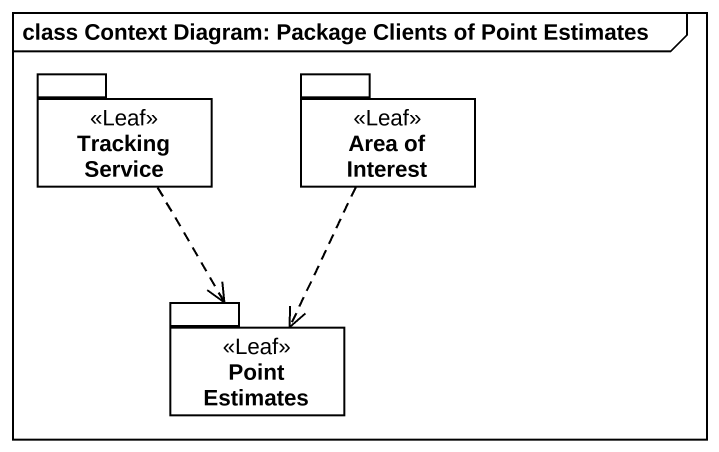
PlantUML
@startuml
mainframe class Context Diagram: Package Clients of Point Estimates
package "Tracking Service" as Tracking_Service <<Leaf>> {
}
package "Area of Interest" as Area_of_Interest <<Leaf>> {
}
package "Point Estimates" as Point_Estimates <<Leaf>> {
}
Tracking_Service ..> Point_Estimates
Area_of_Interest ..> Point_Estimates
@enduml
